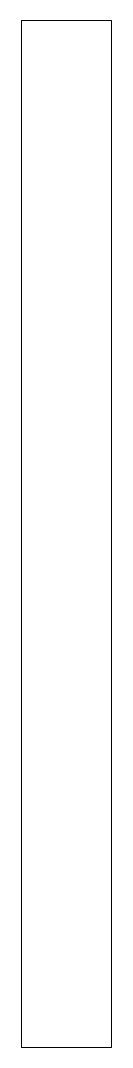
# Model space of a CAD drawing. Header units: millimetres. Extents: x 0 to 54, y -510 to 102.
import ezdxf

# ---------------------------------------------------------------- set-up
doc = ezdxf.new("R2010")
doc.units = ezdxf.units.MM

msp = doc.modelspace()

# ---------------------------------------------------------------- linework, layer by layer
at = {"color": 7, "linetype": 'Continuous', "lineweight": 15}
for p, q in [((54, 101.63), (0, 101.63)), ((0, 101.63), (0, -510.46)), ((54, -510.46), (54, 101.63)), ((0, -510.46), (54, -510.46))]:
    msp.add_line(p, q, dxfattribs=at)

doc.saveas('drawing.dxf')
